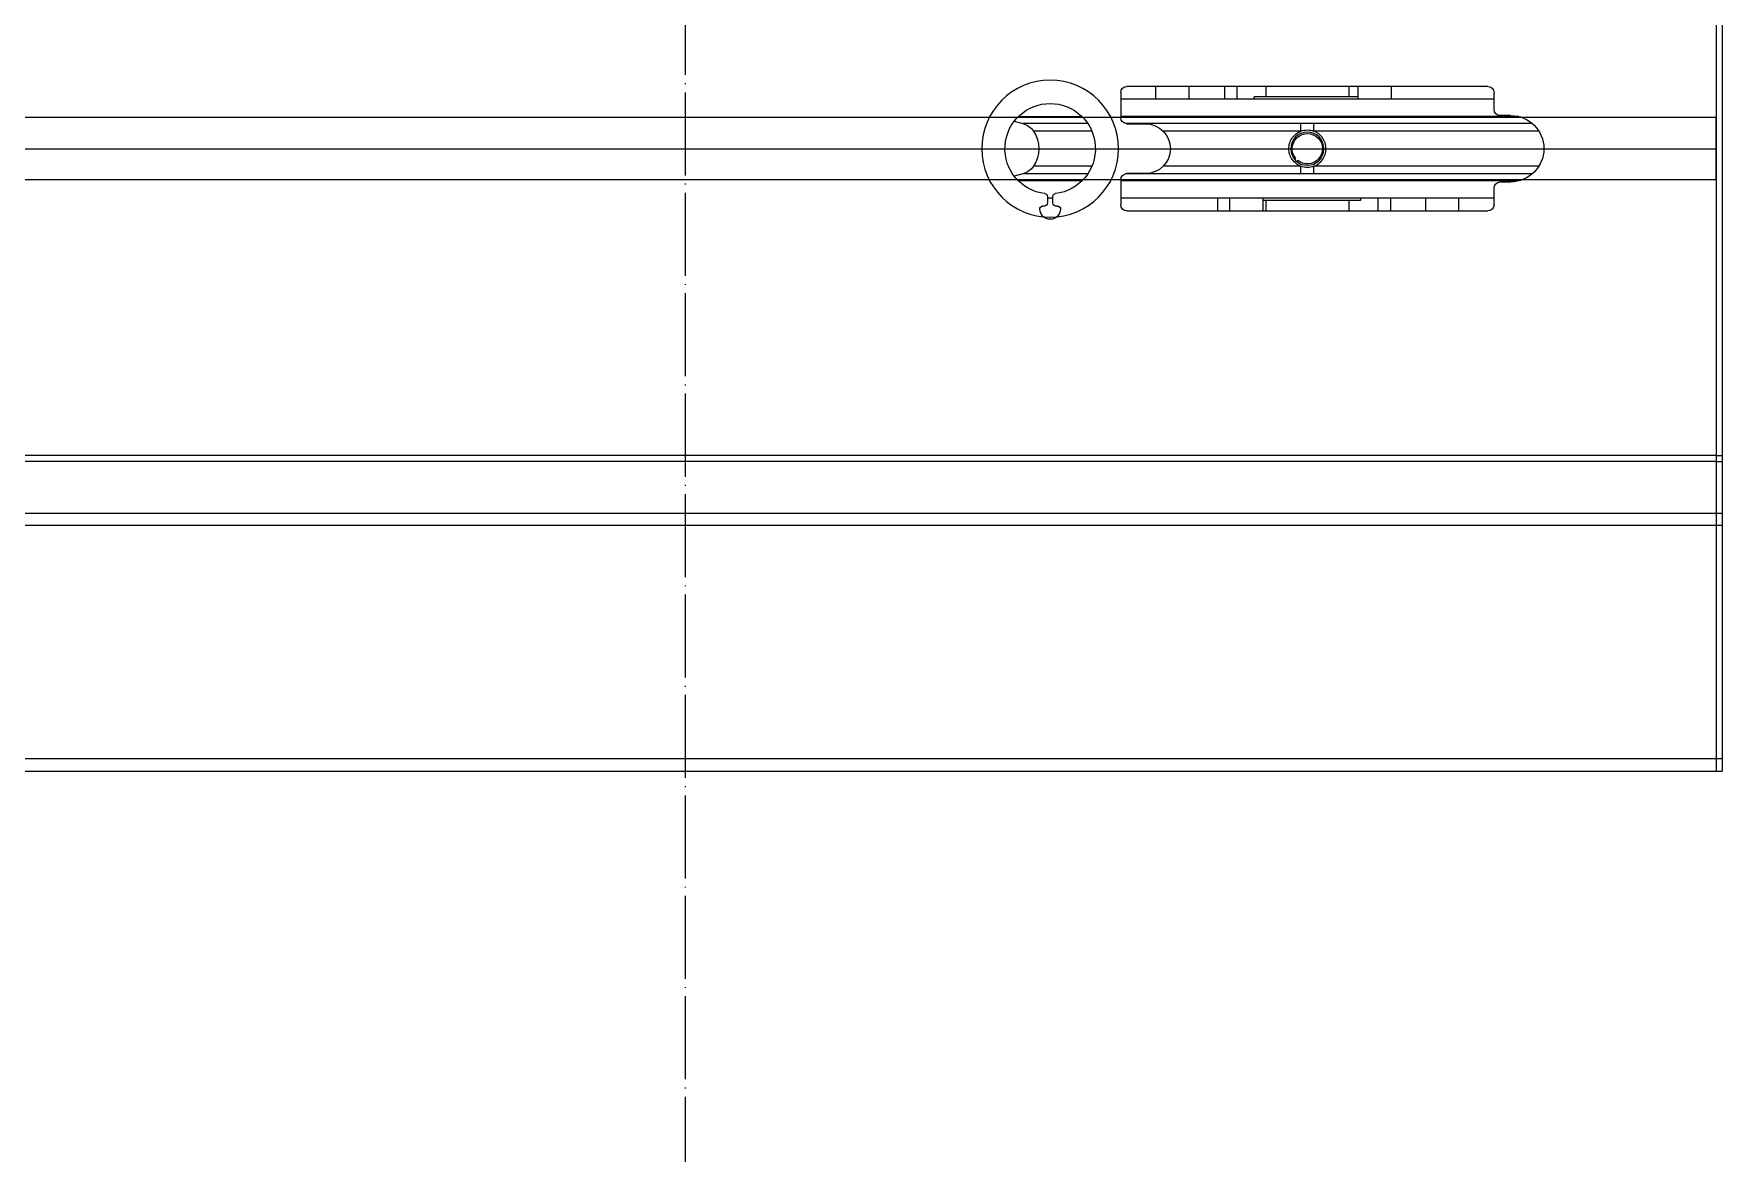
# Model space of a CAD drawing. Extents: x -12047294 to -5625356, y -1456591 to -622873.
# Drawn here: x -6040993.3 to -6040586.2, y -726165.6 to -725895.9 of the extents above; entities that cross this region are included whole.
import ezdxf

# ---------------------------------------------------------------- set-up
doc = ezdxf.new("R2010")
doc.units = 0
doc.header["$LTSCALE"] = 10
doc.header["$MEASUREMENT"] = 0
doc.linetypes.add('DOTE', pattern=[2.42, 2, -0.2, 0.02, -0.2])
for name, color, linetype in [('03__ASM_ALL_CURVES', 7, 'Continuous'), ('06__ASM_ALL_SURFS', 7, 'Continuous'), ('ACHSEN', 7, 'Continuous'), ('COSMETICS', 7, 'Continuous'), ('DOTE', 9, 'DOTE'), ('KONSTRELEM', 7, 'Continuous'), ('ROUNDS', 7, 'Continuous'), ('洗碗间-设备', 1, 'Continuous')]:
    doc.layers.add(name, color=color, linetype=linetype)

# ---------------------------------------------------------------- blocks, each defined once
blk = doc.blocks.new('A$C4BD25D8E')
at = {"color": 3, "linetype": 'Continuous'}
for p, q in [((-1536.4, 342.5), (-1536.4, -157.5)), ((-1482.9, 2), (-1482.9, 6)), ((-1481.4, 7.5), (-1394.4, 7.5)), ((-1392.9, 6), (-1392.9, 0)), ((-1486.9, 0.5), (-1484.4, 0.5)), ((-1394.4, -1.5), (-1398.9, -1.5)), ((-1484.4, -15.5), (-1486.9, -15.5)), ((-1398.9, -13.5), (-1394.4, -13.5)), ((-1392.9, -15), (-1392.9, -21)), ((-1482.9, -21), (-1482.9, -17)), ((-1376.55, -20.57), (-1376.55, -19.07)), ((-1375.25, -19.07), (-1375.25, -20.57)), ((-1394.4, -22.5), (-1481.4, -22.5)), ((-1377.65, -21.32), (-1377.3, -21.32)), ((-1374.5, -21.32), (-1374.15, -21.32)), ((260.6, -157.5), (-1536.4, -157.5))]:
    blk.add_line(p, q, dxfattribs=at)
at = {"color": 7, "linetype": 'Continuous'}
for p, q in [((-1482.9, 4.41), (-1392.9, 4.41)), ((-1450.15, 5), (-1425.08, 5)), ((-1447.9, 7.5), (-1447.9, 5)), ((-1427.9, 7.5), (-1427.9, 5)), ((-1417.9, 7.5), (-1417.9, 4.41)), ((-1488.79, 0.26), (-1392.9, 0.26)), ((-1368.26, 0.26), (-1383.54, 0.26)), ((-1435.57, -10.31), (-1435.36, -10.56)), ((-1434.83, -10.03), (-1435.08, -9.82)), ((-1488.79, -15.26), (-1392.9, -15.26)), ((-1383.54, -15.26), (-1368.27, -15.26)), ((-1482.9, -19.41), (-1392.9, -19.41)), ((-1457.9, -19.41), (-1457.9, -22.5)), ((-1450.73, -20), (-1427.15, -20)), ((-1447.9, -20), (-1447.9, -22.5)), ((-1427.9, -20), (-1427.9, -22.5)), ((-1376.55, -19.41), (-1375.25, -19.41)), ((-1537.9, -154.5), (-1537.9, -157.5)), ((-1536.4, -157.5), (-1537.9, -157.5))]:
    blk.add_line(p, q, dxfattribs=at)
at = {"color": 9, "linetype": 'Continuous'}
for p, q in [((-1420.9, 7.5), (-1420.9, 4.41)), ((-1454.9, -19.41), (-1454.9, -22.5)), ((260.6, -81.35), (-1536.4, -81.35)), ((260.6, -82.8), (-1536.4, -82.8)), ((260.6, -95.3), (-1536.4, -95.3)), ((260.6, -98.2), (-1536.4, -98.2)), ((-1537.9, -154.5), (262.1, -154.5))]:
    blk.add_line(p, q, dxfattribs=at)
at = {"color": 7, "linetype": 'Continuous'}
blk.add_circle((-1437.9, -7.5), 4, dxfattribs=at)
at = {"color": 3, "linetype": 'Continuous'}
for centre, radius, start, end in [((-1481.4, 6), 1.5, 90, 180), ((-1394.4, 6), 1.5, 0, 90), ((-1486.9, -7.5), 8, 90, 270), ((-1484.4, 2), 1.5, 270, 0), ((-1394.4, 0), 1.5, 270, 0), ((-1375.9, -7.5), 10.9, 276.902, 263.098), ((-1398.9, -7.5), 6, 90, 270), ((-1484.4, -17), 1.5, 0, 90), ((-1394.4, -15), 1.5, 0, 90), ((-1377.3, -19.07), 0.75, 0, 83.098), ((-1374.5, -19.07), 0.75, 96.902, 180), ((-1481.4, -21), 1.5, 180, 270), ((-1394.4, -21), 1.5, 270, 0), ((-1377.65, -22.07), 0.75, 90, 182.2924), ((-1375.9, -22), 2.5, 182.2924, 357.7076), ((-1377.3, -20.57), 0.75, 270, 0), ((-1374.5, -20.57), 0.75, 180, 270), ((-1374.15, -22.07), 0.75, 357.7076, 90)]:
    blk.add_arc(centre, radius, start, end, dxfattribs=at)
at = {"color": 7, "linetype": 'Continuous'}
blk.add_arc((-1437.9, -7.5), 3.65, 320.5125, 309.7403, dxfattribs=at)
at = {"layer": '03__ASM_ALL_CURVES', "color": 4, "linetype": 'Continuous'}
blk.add_line((260.6, -7.5), (-1536.4, -7.5), dxfattribs=at)
at = {"layer": '06__ASM_ALL_SURFS', "color": 7, "linetype": 'Continuous'}
blk.add_line((-1536.4, -15), (-1536.4, 0), dxfattribs=at)
at = {"layer": '06__ASM_ALL_SURFS', "color": 6, "linetype": 'Continuous'}
for p, q in [((-1536.4, 0), (260.6, 0)), ((-1536.4, -15), (260.6, -15))]:
    blk.add_line(p, q, dxfattribs=at)
at = {"layer": 'ACHSEN', "color": 7, "linetype": 'Continuous'}
for p, q in [((-1458.15, 4.41), (-1458.15, 7.5)), ((-1450.15, 4.41), (-1450.15, 7.5)), ((-1409.4, 4.41), (-1409.4, 7.5)), ((-1401.4, 4.41), (-1401.4, 7.5)), ((-1474.36, -19.41), (-1474.36, -22.5)), ((-1466.36, -19.41), (-1466.36, -22.5)), ((-1427.15, -19.41), (-1427.15, -22.5)), ((-1419.15, -19.41), (-1419.15, -22.5)), ((-1416.2, -19.41), (-1416.2, -22.5))]:
    blk.add_line(p, q, dxfattribs=at)
at = {"layer": 'COSMETICS', "color": 7, "linetype": 'Continuous'}
blk.add_circle((-1375.9, -7.5), 16.5, dxfattribs=at)
at = {"layer": 'KONSTRELEM', "color": 7, "linetype": 'Continuous'}
for p, q in [((-1425.07, 4.41), (-1425.08, 5)), ((-1367.24, -0.9), (-1369.34, -1.46)), ((-1369.34, -13.54), (-1367.23, -14.1)), ((-1450.74, -19.41), (-1450.73, -20))]:
    blk.add_line(p, q, dxfattribs=at)
blk.add_arc((-1365.7, -7.5), 7.5, 145.6735, 214.3265, dxfattribs=at)
at = {"layer": 'ROUNDS', "color": 7, "linetype": 'Continuous'}
blk.add_line((-1537.9, 339.5), (-1537.9, -154.5), dxfattribs=at)
at = {"layer": 'ROUNDS', "color": 3, "linetype": 'Continuous'}
for p, q in [((-1536.4, 267.8), (-1536.4, -82.8)), ((-1536.4, -95.81), (-1536.4, -154.5))]:
    blk.add_line(p, q, dxfattribs=at)
at = {"layer": 'ROUNDS', "color": 9, "linetype": 'Continuous'}
for p, q in [((-1493.68, -3.27), (-1439.45, -3.27)), ((-1492.14, -1.46), (-1439.5, -1.46)), ((-1439.5, -1.46), (-1437.9, -1.46)), ((-1437.9, -1.46), (-1436.3, -1.46)), ((-1436.36, -3.27), (-1403.15, -3.27)), ((-1436.3, -1.46), (-1394.08, -1.46)), ((-1385.94, -3.27), (-1371.9, -3.27)), ((-1384.97, -1.46), (-1369.34, -1.46)), ((-1493.68, -11.73), (-1439.45, -11.73)), ((-1436.36, -11.73), (-1403.15, -11.73)), ((-1385.94, -11.73), (-1371.9, -11.73)), ((-1492.14, -13.54), (-1439.5, -13.54)), ((-1439.5, -13.54), (-1437.9, -13.54)), ((-1437.9, -13.54), (-1436.3, -13.54)), ((-1436.3, -13.54), (-1394.08, -13.54)), ((-1384.97, -13.54), (-1369.34, -13.54)), ((-1536.4, -81.45), (-1537.9, -81.45)), ((-1536.4, -82.9), (-1537.9, -82.9)), ((-1537.9, -95.4), (-1536.4, -95.4)), ((-1537.9, -98.3), (-1536.4, -98.3))]:
    blk.add_line(p, q, dxfattribs=at)
at = {"layer": 'ROUNDS', "color": 7, "linetype": 'Continuous'}
for centre, radius, start, end in [((-1437.9, -7.45), 4.46, 90.0043, 110.275), ((-1437.9, -7.45), 4.46, 69.725, 89.9957), ((-1368.18, -5.81), 4.5, 105, 145.6735), ((-1437.9, -7.55), 4.46, 249.725, 269.9957), ((-1437.9, -7.55), 4.46, 270.0043, 290.275), ((-1368.18, -9.19), 4.5, 214.3265, 255)]:
    blk.add_arc(centre, radius, start, end, dxfattribs=at)
for points in [[(-1439.45, -11.73), (-1439.87, -11.57), (-1440.67, -11.13), (-1441.61, -10.14), (-1442.24, -8.9), (-1442.46, -7.5), (-1442.24, -6.1), (-1441.61, -4.86), (-1440.67, -3.87), (-1439.87, -3.43), (-1439.45, -3.27)], [(-1436.36, -11.73), (-1435.93, -11.57), (-1435.14, -11.13), (-1434.19, -10.14), (-1433.57, -8.9), (-1433.34, -7.5), (-1433.57, -6.1), (-1434.19, -4.86), (-1435.14, -3.87), (-1435.93, -3.43), (-1436.36, -3.27)]]:
    blk.add_open_spline(points, degree=3, knots=[0, 0, 0, 0, 0.123594, 0.245812, 0.370987, 0.5, 0.629013, 0.754188, 0.876406, 1, 1, 1, 1], dxfattribs=at)
at = {"layer": 'ROUNDS', "color": 9, "linetype": 'Continuous'}
for points, knots in [([(-1439.45, -3.27), (-1439.45, -3.07), (-1439.46, -2.69), (-1439.47, -2.18), (-1439.49, -1.78), (-1439.5, -1.55), (-1439.51, -1.46)], [0, 0, 0, 0, 0.340464, 0.626245, 0.848394, 1, 1, 1, 1]), ([(-1436.36, -3.27), (-1436.35, -3.07), (-1436.35, -2.69), (-1436.33, -2.18), (-1436.32, -1.78), (-1436.31, -1.55), (-1436.3, -1.46)], [0, 0, 0, 0, 0.340464, 0.626245, 0.848394, 1, 1, 1, 1]), ([(-1439.51, -13.54), (-1439.5, -13.45), (-1439.49, -13.22), (-1439.47, -12.82), (-1439.46, -12.31), (-1439.45, -11.93), (-1439.45, -11.73)], [0, 0, 0, 0, 0.151606, 0.373755, 0.659536, 1, 1, 1, 1]), ([(-1436.3, -13.54), (-1436.31, -13.45), (-1436.32, -13.22), (-1436.33, -12.82), (-1436.35, -12.31), (-1436.35, -11.93), (-1436.36, -11.73)], [0, 0, 0, 0, 0.151606, 0.373755, 0.659536, 1, 1, 1, 1])]:
    blk.add_open_spline(points, degree=3, knots=knots, dxfattribs=at)

msp = doc.modelspace()

# ---------------------------------------------------------------- linework, layer by layer
at = {"layer": 'DOTE'}
msp.add_line((-6040836.15, -756373.56), (-6040836.15, -721473.43), dxfattribs=at)

# ---------------------------------------------------------------- block references
at = {"layer": '洗碗间-设备', "xscale": -1}
msp.add_blockref('A$C4BD25D8E', (-6042124.15, -725916.04), dxfattribs=at)

doc.saveas('drawing.dxf')
